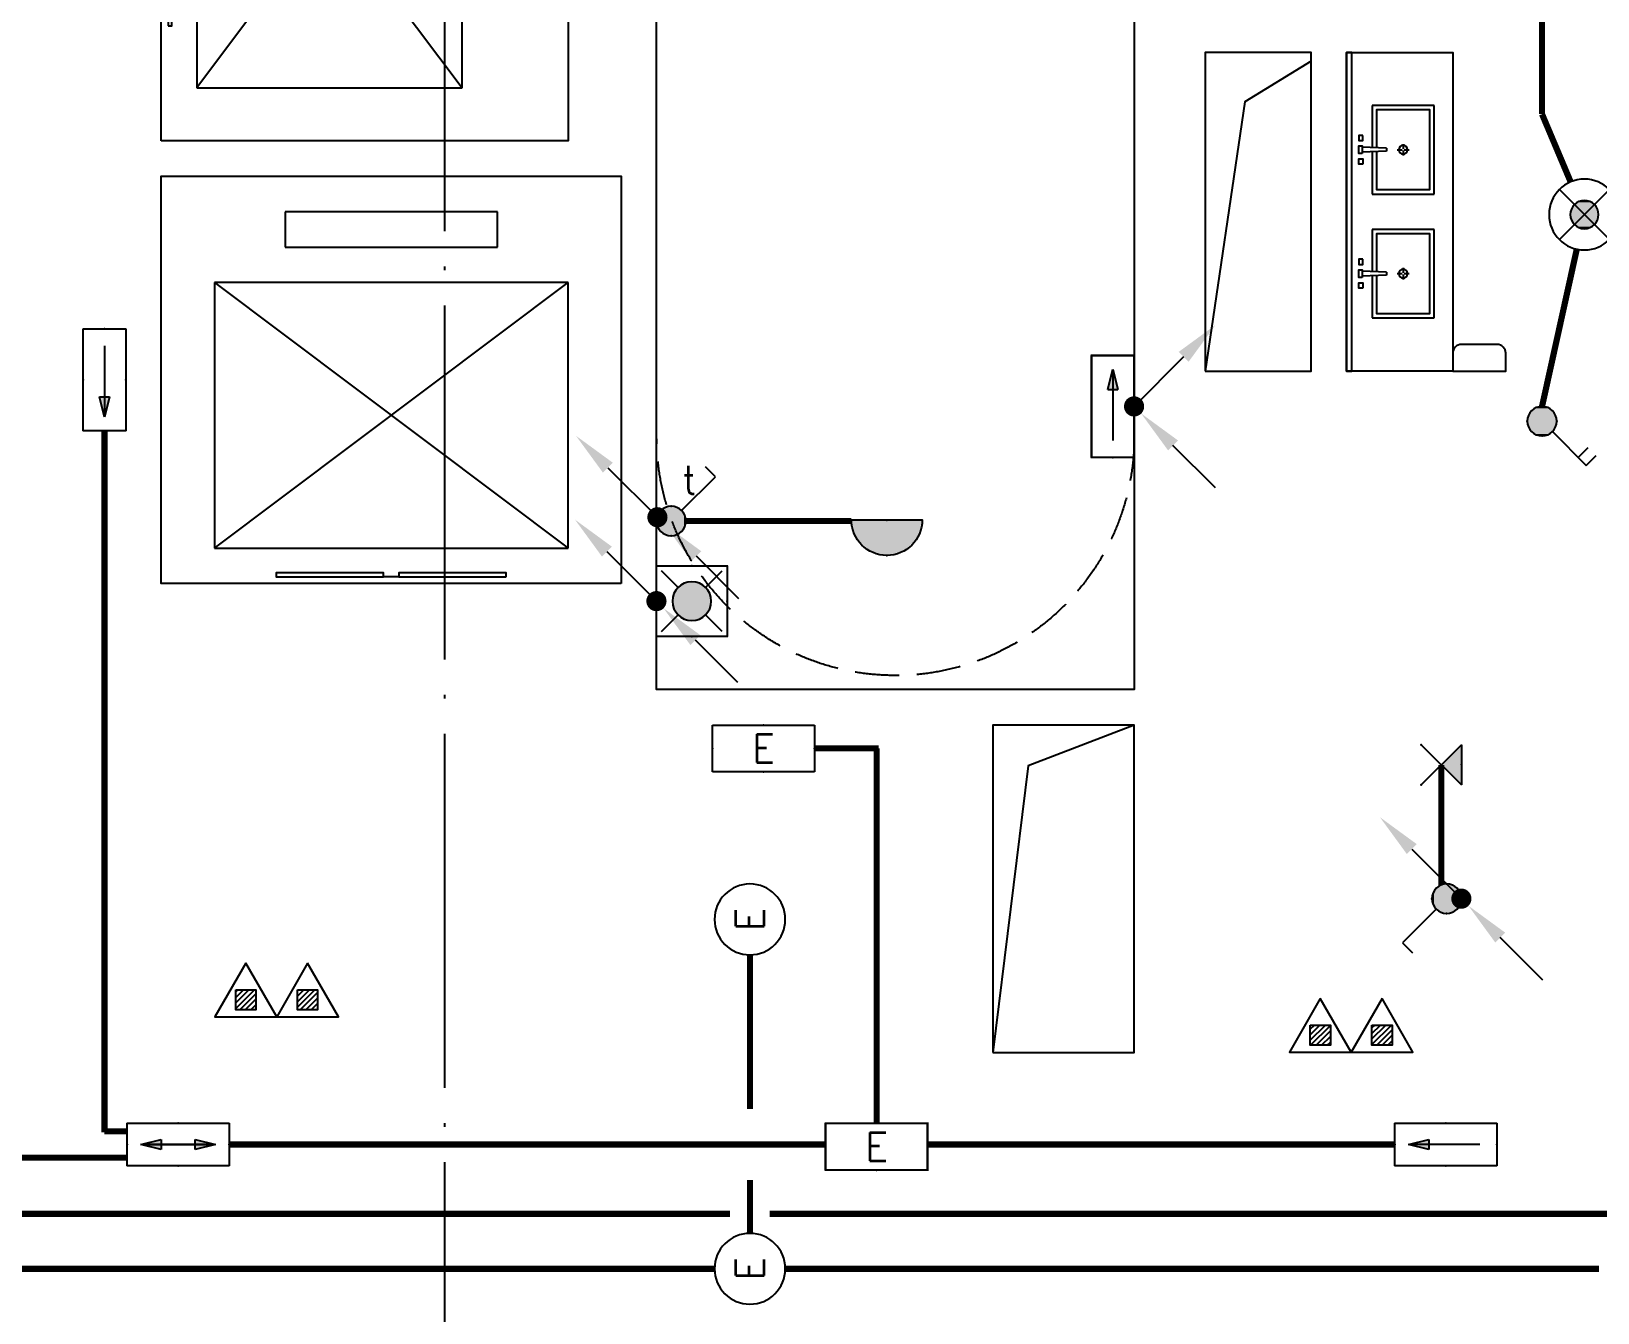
# Model space of a CAD drawing. Extents: x -2209072 to 495824, y -92434 to 572724.
# Drawn here: x 119905 to 128759, y 287553 to 294791 of the extents above; entities that cross this region are included whole.
import ezdxf
from ezdxf.enums import TextEntityAlignment as Align
from ezdxf.xclip import XClip

# ---------------------------------------------------------------- set-up
doc = ezdxf.new("R2010")
doc.units = 0
doc.header["$LTSCALE"] = 1000
doc.header["$MEASUREMENT"] = 0
for name, pattern in [('DASH', [0.35, 0.25, -0.1]), ('X-104 6#7#平面$0$104-1112 结构$0$$AUDIT_BAD_LTYPE1', [0]), ('X-104 6#7#平面$0$DOTE', [2.4200000000000004, 2, -0.2, 0.02, -0.2]), ('梯段6、7$0$DASH', [0.35, 0.25, -0.1])]:
    doc.linetypes.add(name, pattern=pattern)
doc.layers.get('0').update_dxf_attribs({"linetype": 'CONTINUOUS'})
doc.layers.get('Defpoints').update_dxf_attribs({"linetype": 'CONTINUOUS'})
for name, color, linetype in [('EQUIP-照明', 3, 'CONTINUOUS'), ('LWIRE', 4, 'CONTINUOUS'), ('TEL_TEXT', 3, 'CONTINUOUS'), ('WIRE-应急', 2, 'DASH'), ('WIRE-照明', 1, 'CONTINUOUS'), ('X-104 6#7#平面$0$A-E_电梯', 171, 'CONTINUOUS'), ('X-104 6#7#平面$0$A-I_卫-洁具', 241, 'CONTINUOUS'), ('X-104 6#7#平面$0$A-TECH_结构', 21, 'CONTINUOUS'), ('X-104 6#7#平面$0$A_AXIS-轴线', 36, 'X-104 6#7#平面$0$DOTE'), ('X-104 6#7#平面$0$EQUIP_消防-01', 7, 'CONTINUOUS'), ('梯段6、7$0$A-E_楼梯', 171, 'CONTINUOUS')]:
    doc.layers.add(name, color=color, linetype=linetype)
doc.styles.add('_TEL_DIM', font='SIMPLEX', dxfattribs={"width": 0.8, "height": 3.5, "bigfont": 'HZTXT'})
doc.styles.get("Standard").update_dxf_attribs({"font": 'gbenor.shx', "bigfont": 'gbcbig.shx'})

# ---------------------------------------------------------------- blocks, each defined once
blk = doc.blocks.new('$equip_U$00000189(HT0843)')
at = {"color": 2}
for p, q in [((-0.7199999999938882, 0.6599999999998545), (-0.7199999999938882, 0)), ((0.7200000000084401, 0.6599999999998545), (-0.7199999999938882, 0.6599999999998545)), ((0.7200000000084401, 0), (0.7200000000084401, 0.6599999999998545)), ((-0.7199999999938882, 0), (0.7200000000084401, 0))]:
    blk.add_line(p, q, dxfattribs=at)
at = {"color": 2, "const_width": 0.0125}
for points in [[(0.7200000000084401, 0.6599999999998545), (0.7200000000084401, 0.6599999999998545), (-0.7199999999938882, 0.6599999999998545)], [(-0.7199999999938882, 0.6599999999998545), (-0.7199999999938882, 0)], [(0.7200000000084401, 0), (0.7200000000084401, 0.6599999999998545)], [(-0.7199999999938882, 0), (0.7200000000084401, 0)]]:
    blk.add_lwpolyline(points, dxfattribs=at)
at = {"color": 2}
blk.add_lwpolyline([(-0.7199999999938882, 0.6599999999998545), (-0.7199999999938882, 0)], dxfattribs=at)
for p in [(7.275957614183426e-12, 0.6599999999998545), (-0.7199999999938882, 0.3299999999999272), (0.7200000000084401, 0.3299999999999272), (7.275957614183426e-12, 0)]:
    blk.add_point(p)
at = {"color": 7, "style": '_TEL_DIM'}
blk.add_attdef('$TEXT$', text='', height=0.4, dxfattribs=at).set_placement((7.275957614183426e-12, 0.3299999999999272), align=Align.MIDDLE_CENTER)
at = {"color": 7, "style": '_TEL_DIM', "flags": 1}
blk.add_attdef('A', text='', height=2.5e-05, dxfattribs=at).set_placement((7.275957614183426e-12, 0), align=Align.MIDDLE_CENTER)
blk = doc.blocks.new('$equip$00001168')
blk.add_line((-0.5, 0), (0.5, 0))
blk.add_arc((0, 0), 0.5, 180, 0)
for p in [(-0.5, 0), (0, 0), (0.5, 0), (0, -0.5)]:
    blk.add_point(p)
for points in [[(0.4330127018911298, -0.25), (-0.4330127018911298, -0.25), (0.5, 0), (-0.5, 0)], [(0.25, -0.4330127018911298), (-0.25, -0.4330127018911298), (0.4330127018911298, -0.25), (-0.4330127018911298, -0.25)], [(0, -0.5), (0, -0.5), (0.25, -0.4330127018911298), (-0.25, -0.4330127018911298)]]:
    blk.add_solid(points)
at = {"flags": 9}
blk.add_attdef('A', (0, 0), '', height=2e-05, dxfattribs=at)
blk = doc.blocks.new('$equip$00001822')
for p, q in [((0.1473139127483591, 0.3556472460822988), (0.625, 0.8333333333339397)), ((0.625, 0.8333333333339397), (0.7664213562384248, 0.6919119770955149))]:
    blk.add_line(p, q)
blk.add_circle((0, 0.2083333333339397), 0.2083333333334168)
for p in [(0, 0.4166666666660603), (-0.2083333333357587, 0.2083333333339397), (-0.01544940226449398, 0.0005736313996749232), (0.2083333333357587, 0.2083333333339397)]:
    blk.add_point(p)
for points in [[(-0.1804219591213041, 0.312500000001819), (0.1804219591213041, 0.312500000001819), (-0.2083333333284827, 0.2083333333339397), (0.2083333333284827, 0.2083333333339397)], [(-0.1041666666715173, 0.3887552924552438), (0.1041666666715173, 0.3887552924552438), (-0.1804219591213041, 0.312500000001819), (0.1804219591213041, 0.312500000001819)], [(0, 0.4166666666660603), (0, 0.4166666666660603), (-0.1041666666715173, 0.3887552924552438), (0.1041666666715173, 0.3887552924552438)], [(-0.1804219591213041, 0.1041666666660603), (0.1804219591213041, 0.1041666666660603), (-0.2083333333284827, 0.2083333333339397), (0.2083333333284827, 0.2083333333339397)], [(-0.1041666666715173, 0.02791137421263556), (0.1041666666715173, 0.02791137421263556), (-0.1804219591213041, 0.1041666666660603), (0.1804219591213041, 0.1041666666660603)], [(0, 1.818989403545856e-12), (0, 1.818989403545856e-12), (-0.1041666666715173, 0.02791137421263556), (0.1041666666715173, 0.02791137421263556)]]:
    blk.add_solid(points)
at = {"color": 7, "style": '_TEL_DIM'}
blk.add_attdef('$TEXT$', text='', height=0.4, dxfattribs=at).set_placement((0.5805799275694881, 0.4645799965601327), align=Align.MIDDLE_CENTER)
at = {"color": 7, "style": '_TEL_DIM', "flags": 1}
blk.add_attdef('A', text='', height=2e-05, dxfattribs=at).set_placement((0, 0), align=Align.MIDDLE_CENTER)
blk = doc.blocks.new('$equip$00001838')
blk.add_circle((0, 0), 0.5)
at = {"color": 7, "style": '_TEL_DIM'}
blk.add_attdef('$TEXT$', text='', height=0.4, dxfattribs=at).set_placement((0, 0), align=Align.MIDDLE_CENTER)
at = {"color": 7, "style": '_TEL_DIM', "flags": 1}
blk.add_attdef('A', text='', height=2e-05, dxfattribs=at).set_placement((0, 0), align=Align.MIDDLE_CENTER)
blk = doc.blocks.new('$TelecSys$00000081')
for p, q in [((0.1041666666678793, 0.1041666666660603), (0.1041666666678793, 0.1041666666660603)), ((-0.1041666666678793, -0.1041666666660603), (-0.1041666666678793, -0.1041666666660603)), ((-1.150000000001455, -1.149999999999636), (-0.5499999999992724, -0.5499999999992724))]:
    blk.add_line(p, q)
at = {"const_width": 0.1425}
blk.add_lwpolyline([(0.07125000000087311, 0, 1), (-0.07125000000087311, 0, 1)], format="xyb", close=True, dxfattribs=at)
blk.add_solid([(-0.6199999999989814, -0.4799999999995634), (-0.4799999999995634, -0.6200000000008004), (-0.09999999999854481, -0.1000000000003638)])
at = {"width": 0.8, "flags": 9}
blk.add_attdef('A', (0, 0), '', height=2e-05, rotation=180, dxfattribs=at)
blk = doc.blocks.new('$TelecSys$00000079')
for p, q in [((0.7000000000007276, 0.7000000000007276), (0, 0)), ((0.1041666666678793, 0.1041666666660603), (0.1041666666678793, 0.1041666666660603)), ((-0.1041666666678793, -0.1041666666660603), (-0.1041666666678793, -0.1041666666660603))]:
    blk.add_line(p, q)
at = {"const_width": 0.1425}
blk.add_lwpolyline([(-0.07125000000087311, 0, 1), (0.07125000000087311, 0, 1)], format="xyb", close=True, dxfattribs=at)
blk.add_solid([(0.6300000000010186, 0.7700000000004366), (0.7700000000004366, 0.6299999999991996), (1.150000000001455, 1.149999999999636)])
at = {"width": 0.8, "flags": 9}
blk.add_attdef('A', (0, 0), '', height=2e-05, dxfattribs=at)
blk = doc.blocks.new('$equip$00001154')
for p, q in [((0, 0.2828427124768496), (0, -0.2828427124768496)), ((0, 0.2828427124768496), (0.5656854249500611, -0.2828427124768496)), ((0.5656854249500611, 0.2828427124768496), (0, -0.2828427124768496))]:
    blk.add_line(p, q)
for p in [(0.5656854249500611, 0.2828427124768496), (0, 0.004449836778803729), (0.2828427124732116, 0), (0.5656854249500611, -0.2828427124768496)]:
    blk.add_point(p)
blk.add_solid([(0, -0.2828427124768496), (0.2828427124732116, 0), (0, 0.2828427124768496)])
at = {"layer": 'TEL_TEXT', "style": '_TEL_DIM', "flags": 1}
blk.add_attdef('A', text='', height=2e-05, dxfattribs=at).set_placement((0, 0), align=Align.MIDDLE_CENTER)
blk = doc.blocks.new('$equip$00001962')
for p, q in [((0.1473139127519971, 0.3556472460822988), (0.625000000003638, 0.8333333333339397)), ((0.625000000003638, 0.8333333333339397), (0.7664213562420628, 0.6919119770955149))]:
    blk.add_line(p, q)
blk.add_circle((3.637978807091713e-12, 0.2083333333339397), 0.2083333333334168)
for p in [(1.091393642127514e-11, 0.4166666666660603), (-0.2083333333284827, 0.2083333333375776), (1.091393642127514e-11, 0), (0.2083333333393966, 0.2083333333375776)]:
    blk.add_point(p)
for points in [[(-0.1804219591176661, 0.312500000001819), (0.1804219591249421, 0.312500000001819), (-0.2083333333284827, 0.2083333333339397), (0.2083333333357587, 0.2083333333339397)], [(-0.1041666666642413, 0.3887552924552438), (0.1041666666715173, 0.3887552924552438), (-0.1804219591176661, 0.312500000001819), (0.1804219591249421, 0.312500000001819)], [(3.637978807091713e-12, 0.4166666666660603), (3.637978807091713e-12, 0.4166666666660603), (-0.1041666666642413, 0.3887552924552438), (0.1041666666715173, 0.3887552924552438)], [(-0.1804219591176661, 0.1041666666660603), (0.1804219591249421, 0.1041666666660603), (-0.2083333333284827, 0.2083333333339397), (0.2083333333357587, 0.2083333333339397)], [(-0.1041666666642413, 0.02791137421263556), (0.1041666666715173, 0.02791137421263556), (-0.1804219591176661, 0.1041666666660603), (0.1804219591249421, 0.1041666666660603)], [(3.637978807091713e-12, 1.818989403545856e-12), (3.637978807091713e-12, 1.818989403545856e-12), (-0.1041666666642413, 0.02791137421263556), (0.1041666666715173, 0.02791137421263556)]]:
    blk.add_solid(points)
at = {"layer": 'TEL_TEXT', "style": '_TEL_DIM', "flags": 1}
blk.add_attdef('A', text='', height=2e-05, dxfattribs=at).set_placement((0, 0), align=Align.MIDDLE_CENTER)
blk = doc.blocks.new('$equip$00002540')
blk.add_hatch(color=256).paths.add_polyline_path([(0.2400000000016007, 0.3720000000030268), (0.2400000000016007, 0.2280000000064319), (0.5280000000020664, 0.3000000000029104)])
for p, q in [((-0.7199999999975262, 0.6000000000058208), (-0.7199999999975262, 0)), ((0.7199999999975262, 0.6000000000058208), (-0.7199999999975262, 0.6000000000058208)), ((0.7199999999975262, 0), (0.7199999999975262, 0.6000000000058208)), ((0.2400000000016007, 0.3720000000030268), (0.2400000000016007, 0.2280000000064319)), ((0.5280000000020664, 0.3000000000029104), (0.2400000000016007, 0.3720000000030268)), ((0.2400000000016007, 0.2280000000064319), (0.5280000000020664, 0.3000000000029104)), ((-0.7199999999975262, 0), (0.7199999999975262, 0))]:
    blk.add_line(p, q)
at = {"color": 7}
blk.add_line((-0.4800000000032014, 0.3000000000029104), (0.4800000000032014, 0.3000000000029104), dxfattribs=at)
at = {"const_width": 0.02}
blk.add_lwpolyline([(-0.7199999999975262, 0.6000000000058208), (-0.7199999999975262, 0), (0.7199999999975262, 0), (0.7199999999975262, 0.6000000000058208), (-0.7199999999975262, 0.6000000000058208), (-0.7199999999975262, 0)], dxfattribs=at)
for p in [(0, 0.6000000000058208), (-0.7199999999975262, 0.3000000000029104), (0.7199999999975262, 0.3000000000029104), (0, 0)]:
    blk.add_point(p)
at = {"color": 7, "style": '_TEL_DIM', "flags": 1}
blk.add_attdef('A', text='', height=2e-05, dxfattribs=at).set_placement((0, 0), align=Align.MIDDLE_CENTER)
blk = doc.blocks.new('$equip$00002604')
blk.add_hatch(color=256).paths.add_polyline_path([(0.2745181131831487, 0.5000125000005937, 1), (-0.2744993631858961, 0.5000125000005937, 1)])
for p, q in [((-0.4285620535811177, 0.9285839285730617), (-0.1940976152691292, 0.6941194902610732)), ((0.1941163652627438, 0.6941194902683492), (0.4285808035638183, 0.9285839285730617)), ((-0.4285620535811177, 0.07144107142812572), (-0.1940976152691292, 0.3059055097401142)), ((0.1941163652627438, 0.3059055097328383), (0.4285808035638183, 0.07144107142812572))]:
    blk.add_line(p, q)
at = {"const_width": 0.02}
blk.add_lwpolyline([(-0.4999906250013737, 1.000012500000594), (-0.4999906250013737, 1.250000059371814e-05), (0.5000093749986263, 1.250000059371814e-05), (0.5000093749986263, 1.000012500000594), (-0.4999906250013737, 1.000012500000594), (-0.4999906250013737, 1.250000059371814e-05)], dxfattribs=at)
blk.add_lwpolyline([(-0.4999906250013737, 1.000012500000594), (-0.4999906250013737, 1.250000059371814e-05), (0.5000093749986263, 1.250000059371814e-05), (0.5000093749986263, 1.000012500000594)], close=True)
blk.add_circle((9.374998626299202e-06, 0.5000125000005937), 0.2745087381843628)
for p in [(9.374998626299202e-06, 1.000012500000594), (-0.4999906250013737, 0.5000125000005937), (0.5000093749986263, 0.5000125000005937), (0, 0)]:
    blk.add_point(p)
at = {"color": 7, "style": '_TEL_DIM', "flags": 1}
blk.add_attdef('A', text='', height=2.5e-05, dxfattribs=at).set_placement((0, 0), align=Align.MIDDLE_CENTER)
blk = doc.blocks.new('$equip_U$00000292(HT0843)')
for p in [(9.374998626299202e-06, 1.000012500000594), (-0.4999906250013737, 0.5000125000005937), (0.5000093749986263, 0.5000125000005937)]:
    blk.add_point(p)
blk.add_blockref('$equip$00002604', (0, 0))
at = {"color": 7, "style": '_TEL_DIM', "flags": 1}
for tag in ['REMARK', 'A']:
    blk.add_attdef(tag, text='', height=2.5e-05, dxfattribs=at).set_placement((0, 0), align=Align.MIDDLE_CENTER)
blk = doc.blocks.new('$equip$00001149')
for p, q in [((-0.353553390592424, 0.353553390592424), (0.353553390592424, -0.353553390592424)), ((0.353553390592424, 0.353553390592424), (-0.353553390592424, -0.353553390592424))]:
    blk.add_line(p, q)
for radius in [0.5, 0.2]:
    blk.add_circle((0, 0), radius)
for points in [[(-0.1732050807586347, 0.09999999999854481), (0.1732050807586347, 0.09999999999854481), (-0.2000000000007276, 0), (0.2000000000007276, 0)], [(-0.1732050807586347, -0.09999999999854481), (0.1732050807586347, -0.09999999999854481), (-0.2000000000007276, 0), (0.2000000000007276, 0)], [(-0.09999999999854481, 0.1732050807586347), (0.09999999999854481, 0.1732050807586347), (-0.1732050807586347, 0.09999999999854481), (0.1732050807586347, 0.09999999999854481)], [(0, 0.2000000000007276), (0, 0.2000000000007276), (-0.09999999999854481, 0.1732050807586347), (0.09999999999854481, 0.1732050807586347)], [(-0.09999999999854481, -0.1732050807586347), (0.09999999999854481, -0.1732050807586347), (-0.1732050807586347, -0.09999999999854481), (0.1732050807586347, -0.09999999999854481)], [(0, -0.2000000000007276), (0, -0.2000000000007276), (-0.09999999999854481, -0.1732050807586347), (0.09999999999854481, -0.1732050807586347)]]:
    blk.add_solid(points)
at = {"flags": 9}
blk.add_attdef('A', (0, 0), '', height=2e-05, dxfattribs=at)
blk = doc.blocks.new('$equip$00001963')
for p, q in [((0.1473139127447212, 0.3556472460822988), (0.624999999996362, 0.8333333333339397)), ((0.5118629150056222, 0.7201962483431998), (0.653284271244047, 0.578774892108413)), ((0.624999999996362, 0.8333333333339397), (0.7664213562347868, 0.6919119770955149))]:
    blk.add_line(p, q)
blk.add_circle((-3.637978807091713e-12, 0.2083333333339397), 0.2083333333334168)
for p in [(0, 0.4166666666660603), (-0.2083333333393966, 0.2083333333375776), (0, 0), (0.2083333333284827, 0.2083333333375776)]:
    blk.add_point(p)
for points in [[(-0.1804219591249421, 0.312500000001819), (0.1804219591176661, 0.312500000001819), (-0.2083333333357587, 0.2083333333339397), (0.2083333333284827, 0.2083333333339397)], [(-0.1041666666715173, 0.3887552924552438), (0.1041666666642413, 0.3887552924552438), (-0.1804219591249421, 0.312500000001819), (0.1804219591176661, 0.312500000001819)], [(-3.637978807091713e-12, 0.4166666666660603), (-3.637978807091713e-12, 0.4166666666660603), (-0.1041666666715173, 0.3887552924552438), (0.1041666666642413, 0.3887552924552438)], [(-0.1804219591249421, 0.1041666666660603), (0.1804219591176661, 0.1041666666660603), (-0.2083333333357587, 0.2083333333339397), (0.2083333333284827, 0.2083333333339397)], [(-0.1041666666715173, 0.02791137421263556), (0.1041666666642413, 0.02791137421263556), (-0.1804219591249421, 0.1041666666660603), (0.1804219591176661, 0.1041666666660603)], [(-3.637978807091713e-12, 1.818989403545856e-12), (-3.637978807091713e-12, 1.818989403545856e-12), (-0.1041666666715173, 0.02791137421263556), (0.1041666666642413, 0.02791137421263556)]]:
    blk.add_solid(points)
at = {"layer": 'TEL_TEXT', "style": '_TEL_DIM', "flags": 1}
blk.add_attdef('A', text='', height=2e-05, dxfattribs=at).set_placement((0, 0), align=Align.MIDDLE_CENTER)
blk = doc.blocks.new('$equip$00002541')
blk.add_hatch(color=256).paths.add_polyline_path([(-0.2400000000016007, 0.3719999999993888), (-0.5280000000020664, 0.2999999999992724), (-0.2400000000016007, 0.227999999999156)])
for p, q in [((-0.7199999999975262, 0.5999999999949068), (-0.7199999999975262, 0)), ((0.7199999999975262, 0.5999999999949068), (-0.7199999999975262, 0.5999999999949068)), ((0.7199999999975262, 0), (0.7199999999975262, 0.5999999999949068)), ((-0.2400000000016007, 0.3719999999993888), (-0.5280000000020664, 0.2999999999992724)), ((-0.5280000000020664, 0.2999999999992724), (-0.2400000000016007, 0.227999999999156)), ((-0.2400000000016007, 0.3719999999993888), (-0.2400000000016007, 0.227999999999156)), ((-0.7199999999975262, 0), (0.7199999999975262, 0))]:
    blk.add_line(p, q)
at = {"color": 7}
blk.add_line((-0.4800000000032014, 0.2999999999992724), (0.4800000000032014, 0.2999999999992724), dxfattribs=at)
at = {"const_width": 0.03}
blk.add_lwpolyline([(-0.7199999999975262, 0.5999999999949068), (-0.7199999999975262, 0), (0.7199999999975262, 0), (0.7199999999975262, 0.5999999999949068), (-0.7199999999975262, 0.5999999999949068), (-0.7199999999975262, 0)], dxfattribs=at)
for p in [(0, 0.5999999999949068), (-0.7199999999975262, 0.2999999999956344), (0.7199999999975262, 0.2999999999956344), (0, 0)]:
    blk.add_point(p)
at = {"color": 7, "style": '_TEL_DIM', "flags": 1}
blk.add_attdef('A', text='', height=2e-05, dxfattribs=at).set_placement((0, 0), align=Align.MIDDLE_CENTER)
blk = doc.blocks.new('$equip$00002534')
for p, q in [((-0.7200000000011642, 0.6599999999998545), (-0.7200000000011642, 0)), ((0.7200000000011642, 0.6599999999998545), (-0.7200000000011642, 0.6599999999998545)), ((0.7200000000011642, 0), (0.7200000000011642, 0.6599999999998545)), ((-0.7200000000011642, 0), (0.7200000000011642, 0))]:
    blk.add_line(p, q)
at = {"const_width": 0.03}
blk.add_lwpolyline([(-0.7200000000011642, 0.6599999999998545), (-0.7200000000011642, 0), (0.7200000000011642, 0), (0.7200000000011642, 0.6599999999998545), (-0.7200000000011642, 0.6599999999998545), (-0.7200000000011642, 0)], dxfattribs=at)
for p in [(0, 0.6599999999998545), (-0.7200000000011642, 0.3299999999981083), (0.7200000000011642, 0.3299999999981083), (0, 0)]:
    blk.add_point(p)
at = {"color": 7, "style": '_TEL_DIM'}
blk.add_attdef('$TEXT$', text='', height=0.4, dxfattribs=at).set_placement((0, 0.3299999999981083), align=Align.MIDDLE_CENTER)
at = {"color": 7, "style": '_TEL_DIM', "flags": 1}
blk.add_attdef('A', text='', height=2e-05, dxfattribs=at).set_placement((0, 0), align=Align.MIDDLE_CENTER)
blk = doc.blocks.new('X-104 6#7#平面$0$fdsgfh')
at = {"layer": 'X-104 6#7#平面$0$A-TECH_结构'}
blk.add_lwpolyline([(-32899.9937137325, 80080.09257850776), (-32899.99370861112, 73049.99944712958), (-35599.99378253634, 73049.99940193442), (-35599.99378253634, 78950.00005101462), (-35399.99356419079, 78950.00005101462), (-35399.99357145236, 80180.76328602651), (-53799.99999997937, 80921.69999439848), (-53799.98692026359, 56749.99967455401), (-41849.99999999936, 56749.9997286585), (-41850.00099945735, 56750.00077917697), (-5900.000999457348, 56750.00077917697), (-5900.000999457348, 58050.00080011939), (699.9992417302274, 58050.00080011939), (699.9992417303438, 79350.00080011881), (-5900.000999454787, 79350.00080011881), (-5900.000999453681, 80094.5845602148), (-21499.99208528241, 79648.39091887636), (-21499.99208528241, 78950.00000001918), (-21299.99222152265, 78950.00000002715), (-21299.99214760232, 73250.00003751149), (-23999.9913840691, 73250.00039114061), (-23999.9913840691, 78950.00030319628), (-23599.99146148495, 78950.0002529785), (-23599.99146148495, 79705.59743453059)], close=True, dxfattribs=at)
blk.add_lwpolyline([(-21300.00000136349, 78950.00000002715), (-21300.00000136349, 73250.0003702004), (-24000.00001166086, 73250.0003702004)], dxfattribs=at)
blk = doc.blocks.new('*U1303')
at = {"layer": 'X-104 6#7#平面$0$A_AXIS-轴线'}
blk.add_line((25199.99999999995, 25699.99999999949), (25200.00000000001, -6500.000000000378), dxfattribs=at)
blk = doc.blocks.new('X-104 6#7#平面$0$drff')
at = {"layer": 'X-104 6#7#平面$0$A-TECH_结构'}
for points in [[(-7199.999404448914, 4049.99991372216), (-6600.010113981742, 4049.99987700081), (-6600.010220340089, 5849.999853603949), (-7199.999510807262, 5849.9998903253)], [(-8399.999568316372, 200.0006859522546), (-7599.999912938671, 200.0006492309039), (-7600.000012571909, 2050.000720517361), (-8399.99966794961, 2050.000757238711)]]:
    blk.add_lwpolyline(points, close=True, dxfattribs=at)
for points in [[(-6600.010222794066, 5799.994592221105), (-6975.943659593177, 5569.994628799614), (-7199.999404448914, 4049.99991372216)], [(-7600.000012571909, 2050.000720517361), (-8200.004171582274, 1820.00075709587), (-8399.999568316372, 200.0006859522546)]]:
    blk.add_lwpolyline(points, dxfattribs=at)
blk = doc.blocks.new('A-电梯2623')
for p, q in [((-574.9999999895263, 1900.00000002848), (-574.9999999895263, 2100.00000002848)), ((-574.9999999895263, 2100.00000002848), (624.999999989519, 2100.000000027956)), ((624.999999989519, 2100.000000027956), (624.999999989519, 1900.000000028014)), ((624.999999989519, 1900.000000028014), (-574.9999999895263, 1900.00000002848)), ((-975.0000000027976, 200.0000000191685), (-975.000000002332, 1700.000000013753)), ((-975.000000002332, 1700.000000013753), (1025.000000002092, 1700.000000013055)), ((1025.000000002092, 1700.000000013055), (-975.0000000027976, 200.0000000191685)), ((1025.00000000151, 200.00000001847), (-975.000000002332, 1700.000000013753)), ((1025.000000002092, 1700.000000013055), (1025.00000000151, 200.00000001847)), ((1025.00000000151, 200.00000001847), (-975.0000000027976, 200.0000000191685))]:
    blk.add_line(p, q)
for points in [[(-1275, 0), (1324.999999999998, 0), (1325, 2299.999999999998), (-1275, 2299.999999999998)], [(-625.0000000000091, 38.08112883746435), (-625.0000000000091, 58.97966308710966), (-18.33333333334485, 58.97966308710966), (-18.33333333334485, 38.08112883746435)], [(68.33333333205337, 38.08112883718422), (68.33333333205337, 58.97966308682953), (674.9999999999982, 58.97966308682953), (674.9999999999982, 38.08112883718422)]]:
    blk.add_lwpolyline(points, close=True)
blk = doc.blocks.new('X-104 6#7#平面$0$jhat')
for p, q in [((-395, -250.0000000000582), (-395, 249.9999999999418)), ((-395, 249.9999999999418), (-44.99999999994179, 249.9999999999418)), ((-44.99999999994179, 249.9999999999418), (-44.99999999994179, 11.73657725605881)), ((-219.9999999999418, 32.25599999987753), (-219.9999999999418, 5.03999999986263)), ((-124.8214514199644, 8.000000000058208), (11.68149024352897, 14.3899337601033)), ((-124.8214514199644, 7.999999999941792), (-124.8214514199644, -8.000000000058208)), ((11.68149024352897, 14.3899337601033), (11.68149024352897, -14.3899337601033)), ((-225.0399999999208, -1.164153218269348e-10), (-253.7679999999236, -1.164153218269348e-10)), ((-219.9999999999418, -5.040000000095461), (-219.9999999999418, -32.76000000012573)), ((-186.7359999999171, -1.164153218269348e-10), (-214.9599999999045, -1.164153218269348e-10)), ((-124.8214514199644, -8.000000000058208), (11.68149024352897, -14.3899337601033)), ((-44.99999999994179, -12.38077738613356), (-44.99999999994179, -250.0000000000582)), ((-44.99999999994179, -250.0000000000582), (-395, -250.0000000000582))]:
    blk.add_line(p, q)
at = {"color": 8}
blk.add_lwpolyline([(-69.99999999994179, -11.06304409715813), (-69.99999999994179, -225.0000000000582), (-370, -225.0000000000582), (-370, 224.9999999999418), (-69.99999999994179, 224.9999999999418), (-69.99999999994179, 10.56628493819153)], dxfattribs=at)
at = {"ltscale": 1000, "const_width": 0.8399999999999999}
blk.add_lwpolyline([(-219.5799999999581, 0.1399999998975545, 0.9999999999999999), (-220.4199999999255, 0.1399999998975545, 0.9999999999999999)], format="xyb", close=True, dxfattribs=at)
for points in [[(7.191454842337407, 81.35012003820157), (30, 81.35012003820157), (30, 51.35012003820157), (7.191454842337407, 51.35012003820157)], [(11.68149024352897, -21.35012003820157), (30, -21.35012003820157), (30, 21.35012003820157), (11.68149024352897, 21.35012003820157)], [(7.191454842337407, -81.35012003820157), (30, -81.35012003820157), (30, -51.35012003820157), (7.191454842337407, -51.35012003820157)]]:
    blk.add_lwpolyline(points, close=True)
blk.add_circle((-219.9999999999418, -1.164153218269348e-10), 25.2)
blk = doc.blocks.new('X-104 6#7#平面$0$fgdgfhgh')
blk.add_line((24943.33340578318, 14488.08116641897), (24856.66673911779, 14488.08116641873))
at = {"layer": 'X-104 6#7#平面$0$A-I_卫-洁具', "ltscale": 0.1}
blk.add_lwpolyline([(30299.98940967224, 15650.00363189704), (30299.98933579877, 17450.00360374385), (30899.98933579889, 17450.00360374374), (30899.98940967218, 15650.00363189704)], close=True, dxfattribs=at)
at = {"layer": 'X-104 6#7#平面$0$A-I_卫-洁具'}
blk.add_lwpolyline([(30299.99931416287, 17450.00080984796), (30300.00005599645, 15650.00048717239), (30330.00005599645, 15650.00048717239), (30330.0000559968, 17450.00087748794), (30299.99931416287, 17450.00087787909)], dxfattribs=at)
blk.add_lwpolyline([(31150.00005132626, 15800.00073950615), (30950.00005132626, 15800.00073950615, 0.414213562373095), (30900.00005132626, 15750.00073950615), (30900.00005132626, 15650.00073950615), (31200.00005132626, 15650.00073950615), (31200.00005132626, 15750.00073950615, 0.414213562373095)], format="xyb", close=True, dxfattribs=at)
at = {"layer": 'X-104 6#7#平面$0$A-E_电梯', "extrusion": (0, 0, -1), "zscale": -1, "rotation": 90}
blk.add_blockref('A-电梯2623', (-23600.000072451, 18225.00003739772), dxfattribs=at)
at = {"layer": 'X-104 6#7#平面$0$A-E_电梯', "extrusion": (0, 0, -1), "zscale": -1}
blk.add_blockref('A-电梯2623', (-24925.00007244984, 14450.00003758154), dxfattribs=at)
at = {"layer": 'X-104 6#7#平面$0$A-I_卫-洁具', "ltscale": 0.1, "extrusion": (0, 0, -1), "zscale": -1}
for p in [(-30399.9895107676, 16900.00361782033), (-30399.98951076742, 16200.00361782033)]:
    blk.add_blockref('X-104 6#7#平面$0$jhat', p, dxfattribs=at)
blk = doc.blocks.new('梯段6、7')
at = {"color": 8, "linetype": '梯段6、7$0$DASH'}
for centre, radius, start, end in [((49800.00311367554, 3400.000000096537), 1350.000000000002, 0, 180), ((49800.00311367547, -6699.999999936466), 1350.000000000002, 0, 180), ((49800.00311367059, -9819.999999936525), 1350.000000000002, 180, 0), ((49800.00311368037, -16500.0036340596), 1350.000000000002, 0, 180), ((49800.00311366576, -19819.99999996959), 1350, 180, 0), ((20965.47970799168, -27260.00000000224), 1649.999999999774, 0, 180), ((49800.00311367547, -27020.00000000259), 1350.000000000002, 0, 180), ((20965.47970799194, -29600.00000000259), 1649.999999999774, 180, 0), ((49800.00311363724, -29879.99050598426), 1350.000000000002, 180, 0), ((49800.00311368033, -57378.12996616081), 1350.000000000002, 0, 180), ((20965.47970799173, -58198.12996616081), 1649.999999999778, 0, 180), ((49800.00311367551, -59458.12996616078), 1350.000000000002, 180, 0), ((20965.47970799188, -60358.12996616084), 1649.999999999774, 180, 0), ((49800.00311367546, -67528.12996619378), 1350.000000000002, 0, 180), ((20965.47970799168, -68018.12996619346), 1649.999999999774, 0, 180), ((49800.00311367064, -70128.1263565169), 1350.000000000002, 180, 0), ((20965.47970799194, -70358.12996619387), 1649.999999999774, 180, 0), ((49800.00311368039, -79978.12996622684), 1350.000000000002, 180, 0)]:
    blk.add_arc(centre, radius, start, end, dxfattribs=at)
at = {"layer": 'Defpoints'}
for points in [[(44800.0010378748, 6850.000000096596), (54800.00103786729, 6850.000000096537), (54800.00103786727, -3149.999999936525), (44800.00103787478, -3149.999999936525)], [(51150.00311368064, 4950.000000096508), (48450.0031136757, 4950.000000096596), (48450.00311367573, -1149.999999903375), (51150.00311368058, -1149.999999903463)], [(44800.00103787472, -3149.999999936583), (54800.00103786722, -3149.999999936525), (54800.00103786726, -13149.99999996959), (44800.00103787472, -13149.99999996953)], [(51150.00311368032, -5149.999999936583), (48450.00311367546, -5149.999999936525), (48450.00311367548, -11249.99999993655), (51150.00311368036, -11249.99999993652)], [(44800.00103787472, -13149.99999996953), (54800.00103786726, -13149.99999996959), (54800.00103786726, -23150.00000000259), (44800.00103787474, -23150.00000000259)], [(51150.00311367546, -15149.99999996956), (48450.00311367059, -15149.99999996956), (48450.00311367061, -21249.99999996959), (51150.00311367546, -21249.99999996959)], [(15665.47763219092, -23150.00000000268), (25665.47763218347, -23150.00000000265), (25665.47763218347, -33150.00000003559), (15665.47763219092, -33150.00000003568)], [(44800.00103787474, -23150.00000000259), (54800.00103786726, -23150.00000000259), (54800.00103786725, -33150.00000003568), (44800.00103787474, -33150.00000003565)], [(19315.47970798681, -24850.00000000265), (22615.47970799168, -24850.00000000265), (22615.47970799168, -31250.00000000268), (19315.47970798681, -31250.00000000259)], [(48450.00311367059, -25150.00000000265), (51150.00311367547, -25150.00000000259), (51150.00311367547, -31250.00000000256), (48450.00311367059, -31250.00000000265)], [(15665.47763219097, -53908.12996616078), (25665.47763218347, -53908.12996616078), (25665.47763218352, -63908.12996619384), (15665.47763219094, -63908.12996619381)], [(44800.00103787474, -53908.12996616081), (54800.00103786722, -53908.12996616078), (54800.00103786725, -63908.12996619381), (44800.00103787474, -63908.12996619381)], [(19315.4797079867, -55608.12996616084), (22615.47970799159, -55608.12996616084), (22615.47970799156, -62008.12996616084), (19315.4797079867, -62008.12996616078)], [(51150.00311368032, -55908.12996616081), (48450.00311367543, -55908.12996616081), (48450.00311367546, -62008.12996616078), (51150.00311368036, -62008.12996616084)], [(15665.47763219094, -63908.12996619381), (25665.47763218349, -63908.12996619381), (25665.47763218349, -73908.12996622684), (15665.47763219097, -73908.12996622687)], [(44800.00103787474, -63908.12996619381), (54800.00103786722, -63908.12996619381), (54800.00103786726, -73908.12996622684), (44800.00103787472, -73908.12996622684)], [(19315.4797079917, -65608.12996619387), (22615.47970799656, -65608.12996619387), (22615.47970799659, -72008.12996619387), (19315.47970799173, -72008.12996619387)], [(51150.00311368032, -65908.12996619381), (48450.00311367544, -65908.12996619387), (48450.00311367547, -72008.12996619384), (51150.00311368034, -72008.12996619384)], [(15665.477632191, -73908.12996622687), (25665.47763218349, -73908.12996622684), (25665.47763218352, -83908.1299662599), (15665.477632191, -83908.1299662599)], [(44800.00103787475, -73908.12996622687), (54800.00103786726, -73908.12996622684), (54800.00103786727, -83908.1299662599), (44800.00103787474, -83908.12996625988)], [(19315.47970798673, -75608.12996622693), (22615.47970799159, -75608.1299662269), (22615.47970799156, -82008.1299662269), (19315.47970798673, -82008.12996622693)], [(51150.00311368036, -75908.12996622687), (48450.00311367544, -75908.12996622684), (48450.00311367548, -82008.12996622684), (51150.00311368042, -82008.12996622684)]]:
    blk.add_lwpolyline(points, close=True, dxfattribs=at)
for points in [[(47328.13509098372, -61608.12996616078), (52127.8370705538, -61608.12996616078)], [(47328.13509098369, -71608.12996619378), (52127.83707055378, -71608.12996619378)], [(47328.13509098372, -81608.12996622687), (52127.83707055381, -81608.12996622678)]]:
    blk.add_lwpolyline(points, dxfattribs=at)
at = {"layer": '梯段6、7$0$A-E_楼梯'}
for p, q in [((49850.00311367544, -16499.99999996959), (49750.00311367054, -16499.99999996953)), ((49750.00311367055, -16699.99999996959), (49750.00311367054, -16499.99999996953)), ((49850.00311367547, -18516.5383014743), (49850.00311367544, -16499.99999996959)), ((49850.00311367544, -16499.99999996959), (51150.00311367548, -16499.99999996953)), ((49910.00311366803, -16699.99999996959), (49910.00311366802, -16499.99999996959)), ((49910.00311366802, -16499.99999996959), (51150.00311367548, -16499.99999996953)), ((51150.00311367546, -17892.53830147415), (51150.00311367547, -16699.99999996962)), ((49850.00311367544, -16759.99999996959), (51150.00311367548, -16759.99999996959)), ((49850.00311367547, -17019.99999996959), (51150.00311367548, -17019.99999996953)), ((49850.00311367546, -17279.99999996959), (51150.00311367546, -17279.99999996953)), ((49850.00311367548, -17539.99999996953), (51150.00311367546, -17539.99999996959)), ((49850.00311367548, -17799.99999996953), (51150.00311367547, -17799.99999996959)), ((50553.44414001248, -18178.8866088324), (51150.00311367548, -17892.53830147409)), ((49850.00311367548, -18059.99999996959), (50801.12457514326, -18059.99999996959)), ((50572.56100925029, -18280.63390858911), (51150.0031136755, -18003.46169846502)), ((51150.00311367546, -19819.99999996959), (51150.0031136755, -18003.46169846502)), ((50428.57100245611, -18349.74911185022), (50395.62278177442, -18174.38606236456)), ((50395.62278177442, -18174.38606236456), (50587.93096954554, -18362.43872390778)), ((50587.93096954554, -18362.43872390778), (50553.44414001248, -18178.8866088324)), ((49850.00311367548, -18516.53830147412), (50409.45413321827, -18248.00181209357)), ((49850.00311367546, -18319.99999996959), (50259.45790847656, -18319.99999996959)), ((50615.54831887432, -18259.9999999695), (51150.00311367544, -18259.99999996956)), ((49850.00311367547, -18627.46169846499), (50428.57100245611, -18349.74911185022)), ((50073.88165220765, -18519.99999996959), (51150.00311367547, -18519.99999996953)), ((49850.00311367548, -19819.99999996959), (49850.00311367547, -18627.46169846499)), ((49850.00311367547, -18779.99999996956), (51150.00311367548, -18779.9999999695)), ((49850.00311367544, -19039.99999996956), (51150.00311367546, -19039.99999996956)), ((49850.00311367547, -19299.9999999695), (51150.00311367546, -19299.99999996956)), ((49850.00311367547, -19559.99999996953), (51150.00311367546, -19559.99999996956)), ((49750.00311367058, -19819.99999996953), (49852.73716575759, -19819.99999996959)), ((49850.00311367548, -19819.99999996959), (51150.00311367546, -19819.99999996959)), ((49750.00311370398, -27020.00000000265), (49850.00311367061, -27020.00000000262)), ((65868.2518914072, -53274.68419681478), (106225.487226869, -53274.68419681478)), ((66772.08878844205, -53642.5220346525), (68592.08878844205, -54824.95446708499)), ((66706.71224821625, -53743.14960536809), (68845.65029137098, -55132.79230492283)), ((66838.5272855135, -56653.06257519309), (68977.46532866826, -55263.41987563836)), ((65909.85493770942, -56514.14365627419), (63784.49059929526, -56514.14365627422)), ((66542.08878844243, -56514.14365627422), (65909.85493770942, -56514.14365627419)), ((66572.08878844237, -56634.14365627416), (63784.49059929524, -56634.14365627419)), ((66542.08878844244, -56676.73623493291), (68845.650291371, -58173.33284546339)), ((66772.08878844205, -56683.06257519315), (68592.08878844205, -57865.49500762558)), ((66802.08878844243, -59524.68419681478), (64634.40468344954, -59524.68419681481)), ((66792.02932894987, -59524.68419681481), (106225.487226869, -59524.68419681478)), ((49690.00311367543, -78442.12996622684), (49690.00311367538, -77318.12996622623)), ((49690.00311367538, -77318.12996622623), (49910.00311367548, -77318.12996622623)), ((49750.00311367543, -78418.12996622687), (49750.0031136754, -77378.1299662262)), ((49750.0031136754, -77378.1299662262), (49850.00311367546, -77378.12996622626)), ((49850.00311367546, -77378.12996622626), (49850.0031136755, -80038.12996622667)), ((49910.00311367548, -77318.12996622623), (49910.00311367551, -80038.12996622667)), ((49910.00311367551, -80038.12996622667), (49850.0031136755, -80038.12996622667)), ((48450.0031136755, -80108.12996622684), (48450.0031136755, -80048.12996622681))]:
    blk.add_line(p, q, dxfattribs=at)
for points in [[(49690.00311363903, -19879.99999996962), (49910.00311363912, -19879.99999996976), (49910.00311366862, -16439.99999996953), (49690.00311366862, -16439.99999996962), (49690.00311363903, -19879.99999996962)], [(49690.00311370401, -29360.00000000262), (49690.00311370401, -26960.00000000262), (49910.00311370399, -26960.00000000265), (49910.00311370399, -29880.00000000265)], [(51150.00311363724, -29879.99050598429), (51150.00311367546, -29620.00000000262)], [(66542.08878844244, -53443.60311573357), (66542.08878844243, -53274.68419681478), (66153.67404060112, -53274.68419681475)], [(66542.08878844243, -53304.68419681478), (66542.08878844243, -53704.68419681481), (66342.08878844243, -53704.68419681475), (66342.08878844243, -53304.68419681478)], [(68882.08878844208, -54963.87338600389), (68882.08878844208, -54794.95446708493), (68622.08878844208, -54794.95446708496), (68622.08878844208, -54626.03554816605), (68362.08878844208, -54626.03554816605), (68362.08878844211, -54457.11662924709), (68102.0887884421, -54457.11662924706), (68102.08878844207, -54288.1977103283), (67842.08878844207, -54288.1977103283), (67842.0887884421, -54119.27879140934), (67582.08878844212, -54119.27879140931), (67582.08878844211, -53950.35987249037), (67322.0887884421, -53950.35987249043), (67322.0887884421, -53781.44095357147), (67062.08878844211, -53781.44095357147), (67062.08878844211, -53612.5220346525), (66802.08878844211, -53612.5220346525), (66802.08878844244, -53443.60311573357), (66542.08878844244, -53443.60311573357)], [(68852.08878844207, -54963.87338600389), (68852.08878844207, -54824.95446708496), (68592.08878844205, -54824.95446708499), (68592.08878844208, -54656.03554816602), (68332.0887884421, -54656.03554816602), (68332.08878844208, -54487.11662924715), (68072.08878844207, -54487.11662924712), (68072.0887884421, -54318.19771032827), (67812.08878844208, -54318.19771032827), (67812.08878844208, -54149.27879140939), (67552.0887884421, -54149.27879140936), (67552.0887884421, -53980.3598724904), (67292.08878844211, -53980.35987249037), (67292.08878844208, -53811.44095357152), (67032.08878844208, -53811.44095357152), (67032.08878844211, -53642.52203465253), (66772.08878844205, -53642.5220346525), (66772.08878844237, -53473.6031157336), (66542.08878844243, -53473.60311573363)], [(66802.08878844243, -56484.14365627419), (66802.08878844246, -56315.22473735522), (67062.08878844243, -56315.22473735525), (67062.08878844243, -56146.30581843632), (67322.08878844243, -56146.30581843635), (67322.08878844243, -55977.38689951738), (67582.08878844243, -55977.38689951738), (67582.08878844244, -55808.46798059859), (67842.08878844244, -55808.46798059857), (67842.08878844243, -55639.54906167966), (68102.08878844242, -55639.54906167966), (68102.0887884424, -55470.6301427607), (68362.08878844239, -55470.63014276072), (68362.0887884424, -55301.71122384179), (68622.08878844242, -55301.71122384173), (68622.0887884424, -55132.79230492286), (68882.0887884424, -55132.79230492288), (68882.08878844208, -54963.87338600389), (69142.08878844205, -54963.87338600389)], [(66832.08878844243, -56484.14365627419), (66832.08878844243, -56345.22473735528), (67092.08878844243, -56345.22473735528), (67092.08878844244, -56176.30581843635), (67352.08878844244, -56176.30581843635), (67352.08878844243, -56007.38689951741), (67612.08878844243, -56007.38689951741), (67612.0887884424, -55838.46798059862), (67872.08878844243, -55838.46798059862), (67872.08878844242, -55669.54906167963), (68132.08878844242, -55669.54906167963), (68132.0887884424, -55500.63014276072), (68392.0887884424, -55500.6301427607), (68392.0887884424, -55331.71122384176), (68652.08878844242, -55331.71122384176), (68652.08878844242, -55162.79230492283), (68912.08878844246, -55162.79230492286), (68912.08878844211, -54993.87338600386), (69142.08878844207, -54993.87338600386)], [(69112.08878844214, -54993.87338600389), (69112.08878844214, -55393.87338600386), (68912.08878844214, -55393.87338600386), (68912.08878844211, -54993.87338600386)], [(68882.0887884421, -58004.41392654451), (68882.08878844208, -57835.49500762558), (68622.08878844208, -57835.49500762558), (68622.08878844212, -57666.57608870658), (68362.0887884421, -57666.57608870664), (68362.0887884421, -57497.65716978774), (68102.08878844211, -57497.65716978774), (68102.08878844211, -57328.73825086886), (67842.08878844211, -57328.73825086886), (67842.08878844211, -57159.81933194998), (67582.0887884421, -57159.81933194996), (67582.08878844211, -56990.90041303099), (67322.08878844211, -56990.90041303099), (67322.0887884421, -56821.98149411209), (67062.08878844211, -56821.98149411211), (67062.08878844211, -56653.06257519312), (66802.08878844211, -56653.06257519309), (66802.08878844243, -56484.14365627419), (66542.08878844244, -56484.14365627422)], [(68852.08878844207, -58004.41392654454), (68852.08878844208, -57865.49500762555), (68592.08878844205, -57865.49500762558), (68592.08878844208, -57696.57608870661), (68332.0887884421, -57696.57608870658), (68332.08878844207, -57527.65716978771), (68072.08878844207, -57527.65716978771), (68072.08878844208, -57358.73825086889), (67812.08878844208, -57358.73825086886), (67812.0887884421, -57189.81933194996), (67552.08878844207, -57189.81933195001), (67552.08878844208, -57020.90041303102), (67292.08878844208, -57020.90041303105), (67292.08878844211, -56851.98149411209), (67032.08878844211, -56851.98149411209), (67032.08878844208, -56683.06257519312), (66772.08878844205, -56683.06257519315), (66772.08878844237, -56514.14365627425), (66542.08878844243, -56514.14365627422)], [(66772.08878844237, -56514.14365627468), (66772.08878844239, -56914.14365627471), (66572.08878844237, -56914.14365627468), (66572.08878844239, -56514.14365627465)], [(66802.08878844243, -59524.68419681478), (66802.08878844246, -59355.76527789584), (67062.08878844244, -59355.76527789584), (67062.08878844242, -59186.84635897691), (67322.08878844243, -59186.84635897694), (67322.08878844243, -59017.927440058), (67582.08878844243, -59017.927440058), (67582.08878844243, -58849.00852113913), (67842.08878844244, -58849.00852113916), (67842.08878844242, -58680.08960222028), (68102.08878844243, -58680.08960222028), (68102.0887884424, -58511.17068330129), (68362.0887884424, -58511.17068330132), (68362.08878844243, -58342.25176438238), (68622.08878844242, -58342.25176438235), (68622.08878844242, -58173.33284546345), (68882.08878844243, -58173.33284546342), (68882.0887884421, -58004.41392654451), (69142.08878844208, -58004.41392654451)]]:
    blk.add_lwpolyline(points, dxfattribs=at)
for p in [(66792.02932894988, -53443.60311573368), (66792.02932894985, -53612.52203465265), (66792.02932894988, -53781.44095357158), (66792.02932894988, -53950.35987249043), (66792.02932894987, -54119.27879140942), (66792.02932894987, -54288.1977103283), (66792.02932894988, -54457.1166292472), (66792.02932894985, -54626.03554816614), (66792.02932894985, -54794.9544670851), (66792.02932894985, -54963.87338600395), (66792.02932894987, -55132.79230492294), (66792.02932894987, -55301.71122384182), (66792.02932894988, -55470.63014276075), (66792.02932894985, -55639.54906167969), (66792.02932894987, -55808.46798059859), (66792.02932894987, -55977.3868995175), (66792.02932894987, -56146.30581843641), (66792.02932894987, -56315.22473735534), (66792.02932894988, -56484.14365627425), (66792.02932894987, -56653.06257519315), (66792.02932894985, -56821.98149411211), (66792.02932894987, -56990.90041303099), (66792.02932894988, -57159.8193319499), (66792.02932894985, -57328.73825086886), (66792.02932894987, -57497.65716978777), (66792.0293289499, -57666.57608870664), (66792.02932894985, -57835.49500762561), (66792.02932894985, -58004.41392654451), (66792.02932894985, -58173.33284546342), (66792.02932894987, -58342.25176438238), (66792.02932894985, -58511.17068330126), (66792.02932894988, -58680.08960222019), (66792.02932894985, -58849.00852113913), (66792.02932894987, -59017.92744005803), (66792.02932894985, -59186.84635897694), (66792.02932894984, -59355.7652778959)]:
    blk.add_point(p, dxfattribs=at)
blk = doc.blocks.new('X-104 6#7#平面$0$$TWTSYS$00000546')
h = blk.add_hatch()
h.set_pattern_fill('ANSI31', color=256, scale=200, style=0)
h.set_pattern_definition([(45, (-38543.80223862439, -6670.830405693208), (-17.67766952966369, 17.67766952966369), [])])
h.paths.add_polyline_path([(-64.92232553117356, 173.7449990885525), (64.922325531159, 173.7449990885525), (64.922325531159, 43.90034802621994), (-64.92232553117356, 43.90034802621994)])
for points in [[(0, 343.6163707387423), (-198.3870041439732, 0), (198.3870041439732, 0)], [(-64.92232553117356, 173.7449990885525), (64.922325531159, 173.7449990885525), (64.922325531159, 43.90034802621994), (-64.92232553117356, 43.90034802621994)]]:
    blk.add_lwpolyline(points, close=True)
blk = doc.blocks.new('X-104 6#7#平面$0$灭火器2')
at = {"layer": 'X-104 6#7#平面$0$EQUIP_消防-01', "xscale": 0.88, "yscale": 0.88, "zscale": 0.88, "rotation": 90}
for p in [(-4049632.307172487, -27063.59765158896), (-4049632.307172487, -27412.75877888245)]:
    blk.add_blockref('X-104 6#7#平面$0$$TWTSYS$00000546', p, dxfattribs=at)
blk = doc.blocks.new('X-104 6#7#平面$0$A$C61334207')
at = {"layer": 'X-104 6#7#平面$0$EQUIP_消防-01', "rotation": 270}
for p in [(148530.1606428535, -3760408.018193051), (154604.3083191973, -3760608.004508827)]:
    blk.add_blockref('X-104 6#7#平面$0$灭火器2', p, dxfattribs=at)
blk = doc.blocks.new('X-104 6#7#平面')
at = {"linetype": 'X-104 6#7#平面$0$104-1112 结构$0$$AUDIT_BAD_LTYPE1'}
blk.add_blockref('X-104 6#7#平面$0$A$C61334207', (0.116014253123808, 0.1160142530073927), dxfattribs=at)
blk.add_blockref('*U1303', (97040.0293607373, 277222.5484301948))
ref = blk.add_blockref('梯段6、7', (174590.032473041, 302322.5484224466), dxfattribs=dict(xscale=-1))
XClip(ref).set_block_clipping_path([(48450.003113670595, -11249.999999936525), (51150.003113675455, -5149.999999936525)])
at = {"layer": 'X-104 6#7#平面$0$A-TECH_结构'}
for name, p in [('X-104 6#7#平面$0$fdsgfh', (147440.029360729, 217822.5484301928)), ('X-104 6#7#平面$0$fgdgfhgh', (97040.0293607373, 277222.5484301917)), ('X-104 6#7#平面$0$drff', (133740.0294085952, 288822.5477812167))]:
    blk.add_blockref(name, p, dxfattribs=at)

msp = doc.modelspace()

# ---------------------------------------------------------------- linework, layer by layer
at = {"layer": 'WIRE-应急', "linetype": 'DASH', "const_width": 35}
for points in [[(120318.8037243883, 292534.4396544594), (120318.8037243883, 288570.9551102859)], [(124332.0123180947, 290740.4261463864), (124695.0861003621, 290740.4261463864)], [(124683.4185994401, 288622.4397160675), (124683.4185994401, 290740.4261463864)], [(123967.3260092713, 288702.4328687568), (123967.3260092713, 289574.3524770628)], [(120447.1148789403, 288577.1929877198), (120318.8105487007, 288577.1929877198)], [(124395.4185994396, 288502.4328687568), (121023.1148789383, 288502.4328687568)], [(127612.8104733644, 288502.4328687568), (124971.4185994406, 288502.4328687568)], [(120447.1148789403, 288428.02170124), (118924.8860956413, 288428.02170124)], [(123967.3260092713, 288000.615118866), (123967.3260092713, 288302.4328687568)], [(123767.3260092713, 287800.615118866), (118924.8860956413, 287800.615118866)], [(128767.3260092713, 287800.615118866), (124167.3260092713, 287800.615118866)]]:
    msp.add_lwpolyline(points, dxfattribs=at)
at = {"layer": 'WIRE-应急', "linetype": 'DASH', "const_width": 35, "elevation": 100}
msp.add_lwpolyline([(127875.6733572182, 290647.4331102063), (127875.6733572182, 289969.2689969914)], dxfattribs=at)
at = {"layer": 'WIRE-照明', "linetype": 'Continuous', "const_width": 35}
for points in [[(128445.0240087128, 295625.6435962529), (128445.0240087128, 294323.6745742654)], [(128445.0240087128, 294323.6745742654), (128606.7817572114, 293940.7132685301)], [(128445.023682627, 292672.4333510333), (128641.4423805921, 293561.1865859181)], [(124541.1799751569, 292025.496644289), (123605.4751350587, 292025.496644289)], [(119674.0931350294, 288111.2762473476), (123854.8260092713, 288111.2762473476)], [(124079.8260092713, 288111.2762473476), (128854.8260092712, 288111.2762473476)]]:
    msp.add_lwpolyline(points, dxfattribs=at)

# ---------------------------------------------------------------- block references
msp.add_blockref('X-104 6#7#平面', (0, 0))
at = {"layer": 'EQUIP-照明', "xscale": -400, "yscale": 400, "zscale": 400}
for name, p in [('$equip$00001149', (128684.6018766594, 293756.4742145565)), ('$equip$00001168', (124741.1827751618, 292030.7418533908)), ('$equip$00001154', (127988.8104422079, 290647.4331102067, 100)), ('$equip$00002540', (120735.1148789393, 288382.4328701366)), ('$equip$00002540', (127900.8104733634, 288382.4328687557))]:
    msp.add_blockref(name, p, dxfattribs=at)
for name, p, rotation in [('$equip$00002540', (120438.8037243895, 292822.4396544583), 90), ('$equip$00002541', (126138.8037244887, 292672.4403676192), 90), ('$equip$00001963', (128445.023682627, 292672.4333510333), 180), ('$equip_U$00000292(HT0843)', (123438.8106595065, 291572.4325405933), 270), ('$equip$00001962', (127988.8104314015, 289891.4475251755), 90), ('$equip$00002540', (120735.1148789393, 288622.4328701389), 180)]:
    msp.add_blockref(name, p, dxfattribs=dict(at, rotation=rotation))
at = {"layer": 'EQUIP-照明'}
ref = msp.add_blockref('$equip$00001822', (123438.8084683922, 292025.496644289), dxfattribs=dict(at, xscale=-400, yscale=400, zscale=400, rotation=270))
ref.add_attrib('$TEXT$', 't', dxfattribs={"layer": '0', "color": 7, "height": 160, "style": '_TEL_DIM'}).set_placement((123624.6404670163, 292257.7286153168), align=Align.MIDDLE_CENTER)
ref = msp.add_blockref('$equip_U$00000189(HT0843)', (124044.0123180971, 290608.4261463864), dxfattribs=dict(at, xscale=-400, yscale=400, zscale=400))
ref.add_attrib('$TEXT$', 'E', dxfattribs={"layer": '0', "color": 7, "height": 160, "style": '_TEL_DIM'}).set_placement((124044.0123180942, 290740.4261463864), align=Align.MIDDLE_CENTER)
ref = msp.add_blockref('$equip$00001838', (123967.3260092713, 289774.3524770628), dxfattribs=dict(at, xscale=-400, yscale=400, zscale=400, rotation=270))
ref.add_attrib('$TEXT$', 'E', dxfattribs={"layer": '0', "color": 7, "height": 160, "rotation": 90, "style": '_TEL_DIM'}).set_placement((123967.3260092713, 289774.3524770628), align=Align.MIDDLE_CENTER)
ref = msp.add_blockref('$equip$00002534', (124683.4185994401, 288622.4397160675), dxfattribs=dict(at, xscale=-400, yscale=400, zscale=400, rotation=180))
ref.add_attrib('$TEXT$', 'E', dxfattribs={"layer": '0', "color": 7, "height": 160, "style": '_TEL_DIM'}).set_placement((124683.4185994401, 288490.4397160682), align=Align.MIDDLE_CENTER)
ref = msp.add_blockref('$equip$00001838', (123967.3260092713, 287800.615118866), dxfattribs=dict(at, xscale=-400, yscale=400, zscale=400, rotation=270))
ref.add_attrib('$TEXT$', 'E', dxfattribs={"layer": '0', "color": 7, "height": 160, "rotation": 90, "style": '_TEL_DIM'}).set_placement((123967.3260092713, 287800.615118866), align=Align.MIDDLE_CENTER)
at = {"layer": 'LWIRE', "yscale": 400, "zscale": 400}
for name, p, xscale in [('$TelecSys$00000079', (126138.8105469384, 292672.4335433051), 400), ('$TelecSys$00000081', (126138.8105469384, 292672.4335433051), -400), ('$TelecSys$00000079', (123444.3907432351, 292046.3299776233), -400), ('$TelecSys$00000081', (123444.3907432351, 292046.3299776233), -400), ('$TelecSys$00000079', (123438.8105749939, 291572.4325405933), -400), ('$TelecSys$00000081', (123438.8105749939, 291572.4325405933), -400), ('$TelecSys$00000079', (127988.8104314015, 289891.4475251768), -400), ('$TelecSys$00000081', (127988.8104314015, 289891.4475251768), -400)]:
    msp.add_blockref(name, p, dxfattribs=dict(at, xscale=xscale))

doc.saveas('drawing.dxf')
